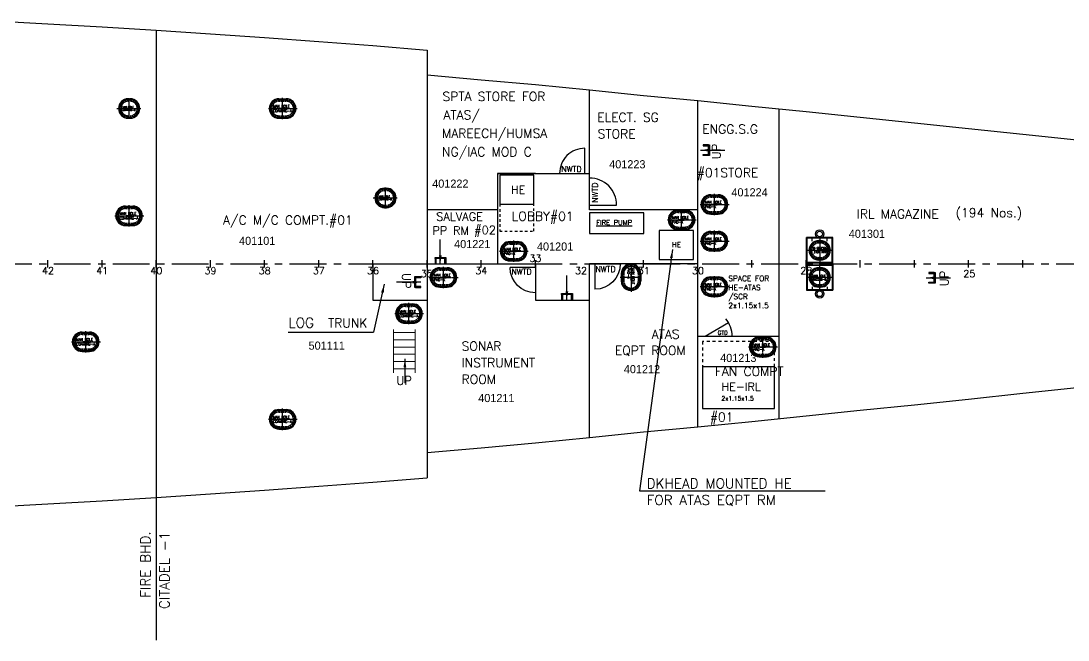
# Model space of a CAD drawing. Header units: inches. Extents: x -439515 to 171412, y -8673 to 415183.
# Drawn here: x 91138 to 116003, y 39459 to 54147 of the extents above; entities that cross this region are included whole.
import ezdxf
from ezdxf.enums import TextEntityAlignment as Align

# ---------------------------------------------------------------- set-up
doc = ezdxf.new("R2010")
doc.units = ezdxf.units.IN
doc.header["$LTSCALE"] = 700
doc.header["$MEASUREMENT"] = 0
for name, pattern in [('CENTER', [2, 1.25, -0.25, 0.25, -0.25]), ('CENTER2', [1.125, 0.75, -0.125, 0.125, -0.125]), ('DASHED', [0.75, 0.5, -0.25]), ('DOT', [0.2, 0.1, -0.1])]:
    doc.linetypes.add(name, pattern=pattern)
for name, color, linetype in [('00', 7, 'Continuous'), ('01', 7, 'Continuous'), ('4 DECK', 7, 'Continuous'), ('COMPT.NOS', 4, 'Continuous'), ('COMPTNAME', 7, 'Continuous'), ('Layer1', 6, 'Continuous'), ('LIGHT_BULKHEADS', 7, 'Continuous'), ('MANHOLEPLAN', 3, 'Continuous'), ('UP-DOWN', 7, 'Continuous')]:
    doc.layers.add(name, color=color, linetype=linetype)
doc.layers.add('LADDER', color=7, linetype='Continuous', lineweight=15)
doc.styles.add('ROMAN C', font='ROMANS.SHX', dxfattribs={"width": 0.9})
doc.styles.add('ROMANS', font='romans')
doc.styles.add('style1', font='romans.shx', dxfattribs={"height": 250})
doc.dimstyles.get("Standard").update_dxf_attribs({"dimtxt": 150.18, "dimasz": 200.18, "dimexe": 0.8, "dimexo": 0.625, "dimgap": 0.09, "dimtad": 0, "dimtih": 1, "dimtoh": 1, "dimdec": 0, "dimzin": 0, "dimdsep": 46, "dimtxsty": 'Standard', "dimcen": 8.09, "dimclrd": 40, "dimclre": 40, "dimadec": 0, "dimazin": 0, "dimtfac": 1, "dimtdec": 0, "dimtofl": 0, "dimtmove": 0, "dimatfit": 3, "dimfxl": 1, "dimtolj": 1, "dimtzin": 0, "dimarcsym": 0})

# ---------------------------------------------------------------- blocks, each defined once
blk = doc.blocks.new('fghghj')
at = {"color": 3, "linetype": 'Continuous'}
blk.add_lwpolyline([(318315, -37952), (318615, -37952), (318615, -37927), (318315, -37927)], close=True, dxfattribs=at)
at = {"layer": '00', "color": 3}
for points in [[(318345, -38102), (318345, -37952), (318315, -37952), (318315, -38102)], [(318585, -38102), (318585, -37952), (318615, -37952), (318615, -38102)]]:
    blk.add_lwpolyline(points, close=True, dxfattribs=at)
at = {"layer": '01', "color": 4, "linetype": 'ByBlock'}
blk.add_line((318615, -37927), (318615, -37927), dxfattribs=at)
blk.add_line((318615, -37927), (318615, -37927), dxfattribs=at)
blk = doc.blocks.new('DRW', base_point=(42299, 4033))
at = {"linetype": 'Continuous'}
blk.add_line((41799, 4033), (42665, 4533), dxfattribs=at)
blk.add_arc((41799, 4033), 1000, 0, 40, dxfattribs=at)
blk = doc.blocks.new('DRN', base_point=(41665, 6815))
at = {"linetype": 'Continuous'}
blk.add_line((41160, 6825), (41160, 7825), dxfattribs=at)
blk.add_arc((41160, 6825), 1000, 0, 90, dxfattribs=at)
blk = doc.blocks.new('DLN', base_point=(36758, 6815))
at = {"linetype": 'Continuous'}
blk.add_lwpolyline([(37258, 6815), (37258, 7815, 0.414214), (36258, 6815)], format="xyb", dxfattribs=at)
blk = doc.blocks.new('HE12')
at = {"layer": '01', "color": 5, "linetype": 'ByBlock'}
blk.add_lwpolyline([(168039, 503414), (168989, 503414), (168989, 504214), (168039, 504214)], close=True, dxfattribs=at)
at = {"layer": '01', "color": 4, "linetype": 'DOT'}
blk.add_lwpolyline([(168039, 503414), (168039, 502664), (168989, 502664), (168989, 503414)], dxfattribs=at)
at = {"insert": (168352, 503921), "char_height": 120, "width": 644.27, "attachment_point": 1}
blk.add_mtext('{\\Fromans.shx|c0;\\H1.875x;HE}', dxfattribs=at)
blk = doc.blocks.new('A$C49E2739F')
at = {"layer": 'LADDER', "color": 3}
for p, q in [((112, 600), (1312, 600)), ((200, 600), (200, 0)), ((400, 600), (400, 0)), ((600, 600), (600, 0)), ((800, 600), (800, 0)), ((1000, 600), (1000, 0)), ((1200, 600), (1200, 0)), ((112, 0), (1312, 0))]:
    blk.add_line(p, q, dxfattribs=at)
blk = doc.blocks.new('manholecoamingtype600x400')
at = {"linetype": 'CENTER2', "ltscale": 0.1}
for p, q in [((0, -297), (0, 294)), ((-394, 0), (404, 0))]:
    blk.add_line(p, q, dxfattribs=at)
for p, q in [((-100, 270), (100, 270)), ((-100, 240), (100, 240)), ((-73, 8), (73, 8)), ((-100, -240), (100, -240)), ((-100, -270), (100, -270)), ((-73, -8), (73, -8))]:
    blk.add_line(p, q)
at = {"linetype": 'DASHED', "ltscale": 0.1}
for p, q in [((-100, 205), (100, 205)), ((-100, 200), (100, 200)), ((-100, -200), (100, -200)), ((-100, -205), (100, -205))]:
    blk.add_line(p, q, dxfattribs=at)
for centre in [(-73, 0), (73, 0)]:
    blk.add_circle(centre, 8)
for centre, radius, start, end in [((-100, 0), 270, 90, 270), ((-100, 0), 240, 90, 270), ((100, 0), 270, 270, 90), ((100, 0), 240, 270, 90)]:
    blk.add_arc(centre, radius, start, end)
for centre, radius, start, end in [((-100, 0), 205, 90, 270), ((-100, 0), 200, 90, 270), ((100, 0), 205, 270, 90), ((100, 0), 200, 270, 90)]:
    blk.add_arc(centre, radius, start, end, dxfattribs=at)
at = {"insert": (-265, 98), "char_height": 75, "width": 752.53, "attachment_point": 1, "style": 'ROMAN C'}
blk.add_mtext('MAN HOLE COAMING-A', dxfattribs=at)
blk = doc.blocks.new('MANHOLECOAMINGB')
at = {"linetype": 'CENTER2', "ltscale": 0.1}
for p, q in [((-339, 0), (323, 0)), ((0, -288), (0, 289))]:
    blk.add_line(p, q, dxfattribs=at)
for p, q in [((-73, 8), (73, 8)), ((-25, 270), (25, 270)), ((-25, 240), (25, 240)), ((-73, -8), (73, -8)), ((-25, -240), (25, -240)), ((-25, -270), (25, -270))]:
    blk.add_line(p, q)
at = {"linetype": 'DASHED', "ltscale": 0.1}
for p, q in [((-25, 205), (25, 205)), ((-25, 200), (25, 200)), ((-25, -200), (25, -200)), ((-25, -205), (25, -205))]:
    blk.add_line(p, q, dxfattribs=at)
for centre in [(-73, 0), (73, 0)]:
    blk.add_circle(centre, 8)
for centre, radius, start, end in [((-25, 0), 270, 90, 270), ((-25, 0), 240, 90, 270), ((25, 0), 270, 270, 90), ((25, 0), 240, 270, 90)]:
    blk.add_arc(centre, radius, start, end)
for centre, radius, start, end in [((-25, 0), 205, 90, 270), ((-25, 0), 200, 90, 270), ((25, 0), 205, 270, 90), ((25, 0), 200, 270, 90)]:
    blk.add_arc(centre, radius, start, end, dxfattribs=at)
at = {"insert": (-181, 68), "char_height": 50, "width": 486.8, "attachment_point": 1, "style": 'ROMAN C'}
blk.add_mtext('MAN HOLE COAMING-B', dxfattribs=at)
blk = doc.blocks.new('manholepadtype600x400')
at = {"linetype": 'CENTER2', "ltscale": 0.1}
for p, q in [((0, -297), (0, 294)), ((-394, 0), (404, 0))]:
    blk.add_line(p, q, dxfattribs=at)
for p, q in [((-100, 270), (100, 270)), ((-100, 240), (100, 240)), ((-73, 8), (73, 8)), ((-100, -240), (100, -240)), ((-100, -270), (100, -270)), ((-73, -8), (73, -8))]:
    blk.add_line(p, q)
at = {"linetype": 'DASHED', "ltscale": 0.1}
for p, q in [((-100, 205), (100, 205)), ((-100, 200), (100, 200)), ((-100, -200), (100, -200)), ((-100, -205), (100, -205))]:
    blk.add_line(p, q, dxfattribs=at)
for centre in [(-73, 0), (73, 0)]:
    blk.add_circle(centre, 8)
for centre, radius, start, end in [((-100, 0), 270, 90, 270), ((-100, 0), 240, 90, 270), ((100, 0), 270, 270, 90), ((100, 0), 240, 270, 90)]:
    blk.add_arc(centre, radius, start, end)
for centre, radius, start, end in [((-100, 0), 205, 90, 270), ((-100, 0), 200, 90, 270), ((100, 0), 205, 270, 90), ((100, 0), 200, 270, 90)]:
    blk.add_arc(centre, radius, start, end, dxfattribs=at)
at = {"insert": (-262, 98), "char_height": 75, "width": 617.44, "attachment_point": 1, "style": 'ROMAN C'}
blk.add_mtext('MAN HOLE PAD-A', dxfattribs=at)
blk = doc.blocks.new('HING')
at = {"layer": 'MANHOLEPLAN'}
for p, q in [((-205, -49), (-205, 61)), ((205, -49), (205, 61))]:
    blk.add_line(p, q, dxfattribs=at)
for radius in [118, 77.9]:
    blk.add_circle((0, 147), radius, dxfattribs=at)
blk = doc.blocks.new('manholerecesstype450x400')
at = {"layer": 'MANHOLEPLAN', "ltscale": 0.13}
for p, q in [((-363, 353), (-363, -353)), ((-363, 353), (363, 353)), ((-353, 343), (-353, -343)), ((-353, 343), (353, 343)), ((-353, 338), (353, 338)), ((-348, 338), (-348, -338)), ((348, 338), (348, -338)), ((353, 343), (353, -343)), ((363, 353), (363, -353)), ((-25, 240), (25, 240)), ((-25, -240), (25, -240)), ((-363, -353), (363, -353)), ((-353, -338), (353, -338)), ((-353, -343), (353, -343))]:
    blk.add_line(p, q, dxfattribs=at)
at = {"layer": 'MANHOLEPLAN', "linetype": 'CENTER2', "ltscale": 0.1}
for p, q in [((0, -370), (0, 383)), ((385, 0), (-374, 0))]:
    blk.add_line(p, q, dxfattribs=at)
at = {"layer": 'MANHOLEPLAN'}
for p, q in [((-73, 8), (73, 8)), ((-25, 270), (25, 270)), ((-73, -8), (73, -8)), ((-25, -270), (25, -270))]:
    blk.add_line(p, q, dxfattribs=at)
at = {"layer": 'MANHOLEPLAN', "linetype": 'DASHED', "ltscale": 0.13}
for p, q in [((-25, 205), (25, 205)), ((-25, 200), (25, 200)), ((-25, -200), (25, -200)), ((-25, -205), (25, -205))]:
    blk.add_line(p, q, dxfattribs=at)
at = {"layer": 'MANHOLEPLAN'}
for centre in [(-73, 0), (73, 0)]:
    blk.add_circle(centre, 8, dxfattribs=at)
at = {"layer": 'MANHOLEPLAN', "ltscale": 0.13}
for centre, radius, start, end in [((-25, 0), 270, 90, 270), ((-25, 0), 240, 90, 270), ((25, 0), 270, 270, 90), ((25, 0), 240, 270, 90)]:
    blk.add_arc(centre, radius, start, end, dxfattribs=at)
at = {"layer": 'MANHOLEPLAN', "linetype": 'DASHED', "ltscale": 0.13}
for centre, radius, start, end in [((-25, 0), 205, 90, 270), ((-25, 0), 200, 90, 270), ((25, 0), 205, 270, 90), ((25, 0), 200, 270, 90)]:
    blk.add_arc(centre, radius, start, end, dxfattribs=at)
at = {"layer": 'Layer1', "rotation": 180}
blk.add_blockref('HING', (0, -305), dxfattribs=at)
at = {"layer": 'MANHOLEPLAN', "insert": (-203, 74), "char_height": 60, "width": 626.17, "attachment_point": 1, "style": 'ROMAN C'}
blk.add_mtext('MAN HOLE RECESS-B', dxfattribs=at)

msp = doc.modelspace()

# ---------------------------------------------------------------- linework, layer by layer
at = {"color": 7}
for p, q in [((94350.4, 53928.1), (94350.4, 42838.8)), ((100780.7, 53457.4), (100780.7, 43309.5)), ((104638.9, 49669.5), (104638.9, 52509.2)), ((107211, 44509.9), (107211, 52257.1)), ((102452.6, 50526.9), (104638.9, 50526.9)), ((91778.3, 48297.7), (91778.3, 48469.2)), ((93064.3, 48297.7), (93064.3, 48469.2)), ((94350.4, 48297.7), (94350.4, 48469.2)), ((95636.5, 48297.7), (95636.5, 48469.2)), ((96922.5, 48297.7), (96922.5, 48469.2)), ((98208.6, 48297.7), (98208.6, 48469.2)), ((99494.7, 48297.7), (99494.7, 48469.2)), ((99494.7, 48383.5), (100780.7, 48383.5)), ((99494.7, 48383.5), (99494.7, 47526.1)), ((100780.7, 48297.7), (100780.7, 48469.2)), ((100780.7, 48383.5), (103352.8, 48383.5)), ((102066.8, 48297.7), (102066.8, 48469.2)), ((103352.8, 48297.7), (103352.8, 48469.2)), ((103352.8, 48383.5), (103352.8, 47526.1)), ((104638.9, 44257.8), (104638.9, 48383.5)), ((107211, 48383.5), (104638.9, 48383.5)), ((105925, 48297.7), (105925, 48469.2)), ((107211, 48297.7), (107211, 48469.2)), ((99494.7, 47526.1), (100780.7, 47526.1)), ((103352.8, 47526.1), (104638.9, 47526.1))]:
    msp.add_line(p, q, dxfattribs=at)
at = {"color": 7, "linetype": 'Continuous'}
for p, q in [((109140.1, 44703.6), (109140.1, 52063.3)), ((108497.1, 48297.7), (108497.1, 48469.2)), ((109783.2, 48297.7), (109783.2, 48469.2)), ((111069.2, 48297.7), (111069.2, 48469.2)), ((112355.3, 48297.7), (112355.3, 48469.2)), ((113641.3, 48297.7), (113641.3, 48469.2)), ((114927.4, 48297.7), (114927.4, 48469.2))]:
    msp.add_line(p, q, dxfattribs=at)
for p, q in [((102452.6, 49669.5), (100780.7, 49669.5)), ((102452.6, 49669.5), (102452.6, 48383.5)), ((107211, 49669.5), (104638.9, 49669.5))]:
    msp.add_line(p, q)
at = {"color": 5, "linetype": 'CENTER'}
msp.add_line((13517.9, 48383.5), (147360.8, 48383.5), dxfattribs=at)
at = {"linetype": 'Continuous'}
msp.add_lwpolyline([(104640.8, 49776.7), (105283.8, 49776.7, 0.4150582), (104638.9, 50419.8)], format="xyb", dxfattribs=at)
at = {"color": 6}
msp.add_lwpolyline([(104639.1, 49105.7), (105925.1, 49107.3), (105925.1, 49591.5), (104639.1, 49591.5)], close=True, dxfattribs=at)
at = {"layer": '01', "color": 1, "linetype": 'ByBlock'}
msp.add_line((107211, 46668.7), (109140.1, 46668.7), dxfattribs=at)
at = {"layer": '01', "color": 4, "linetype": 'ByBlock'}
msp.add_line((94350.4, 42838.8), (94350.4, 39459.2), dxfattribs=at)
at = {"layer": '01', "color": 1, "linetype": 'ByBlock'}
msp.add_lwpolyline([(103352.8, 50526.9), (102452.6, 50526.9), (102452.6, 49669.5)], dxfattribs=at)
at = {"layer": '01', "color": 5, "linetype": 'ByBlock'}
for points in [[(106292.9, 48487.8), (107107.4, 48487.8), (107107.4, 49173.7), (106292.9, 49173.7)], [(109033, 45940), (107318.2, 45940), (107318.2, 44954), (109033, 44954)]]:
    msp.add_lwpolyline(points, close=True, dxfattribs=at)
at = {"layer": '01', "color": 4, "linetype": 'DOT'}
msp.add_lwpolyline([(109033, 45940), (109033, 46540.1), (107318.2, 46540.1), (107318.2, 45940)], dxfattribs=at)
at = {"layer": '4 DECK', "color": 7}
for points in [[(90492.2, 54146.8), (91778.3, 54079.9), (93064.3, 54004.4), (94350.4, 53928.1), (95636.5, 53839.8), (96922.5, 53755.8), (98208.6, 53658.1), (99494.7, 53564.6), (100780.7, 53457.4)], [(100780.7, 52867.6), (102066.8, 52753.5), (103352.8, 52637.8), (104638.9, 52509.2), (105925, 52376.3), (107211, 52257.1), (108497.1, 52127.6), (109783.2, 51999), (111069.2, 51863.6), (112355.3, 51731.5), (113641.3, 51598.6), (114927.4, 51458), (116213.5, 51327.7)], [(116213.5, 45439.3), (114927.4, 45308.9), (113641.3, 45168.3), (112355.3, 45035.4), (111069.2, 44903.4), (109783.2, 44767.9), (108497.1, 44639.3), (107211, 44509.9), (105925, 44390.7), (104638.9, 44257.8), (103352.8, 44129.2), (102066.8, 44013.4), (100780.7, 43899.4)], [(90492.2, 42620.2), (91778.3, 42687.1), (93064.3, 42762.5), (94350.4, 42838.8), (95636.5, 42927.2), (96922.5, 43011.2), (98208.6, 43108.9), (99494.7, 43202.4), (100780.7, 43309.5)]]:
    msp.add_lwpolyline(points, dxfattribs=at)
at = {"layer": 'COMPTNAME', "color": 7}
msp.add_line((97487.2, 46760.3), (99512.8, 46760.3), dxfattribs=at)

# ---------------------------------------------------------------- block references
at = {"color": 7}
for name, p, xscale, yscale, zscale in [('DLN', (104228.4, 50526.9), 0.6001624999600753, 0.6001624999600753, 0.6001624999999999), ('DRW', (107704, 46668.7), 0.6430312499999998, 0.6430312499999998, 0.6430312499999998)]:
    msp.add_blockref(name, p, dxfattribs=dict(at, xscale=xscale, yscale=yscale, zscale=zscale))
at = {"color": 5, "linetype": 'Continuous', "xscale": -0.8573749999999999, "yscale": 0.8573749999999999, "zscale": 0.8573749999999999}
for p, rotation in [((140007.3, -221962.6), 270), ((67969.6, 320996.6), 90), ((145361.6, -224992.1), 270)]:
    msp.add_blockref('fghghj', p, dxfattribs=dict(at, rotation=rotation))
for p in [(374144.4, 81050), (377149.4, 80196.8)]:
    msp.add_blockref('fghghj', p, dxfattribs=at)
at = {"color": 7, "xscale": -0.6001624999600753, "yscale": 0.6001624999600753, "zscale": 0.6001624999999999}
for p, rotation in [((103358.6, 47994.2), 90), ((105071, 48389.3), 180)]:
    msp.add_blockref('DRN', p, dxfattribs=dict(at, rotation=rotation))
at = {"layer": '01', "color": 3, "linetype": 'ByBlock', "xscale": 0.8573749999999999, "yscale": 0.8573749999999999, "zscale": 0.8573749999999999}
msp.add_blockref('HE12', (-41566.5, -381812.3), dxfattribs=at)
at = {"layer": 'LIGHT_BULKHEADS', "color": 3, "extrusion": (0, 0, -1), "xscale": 0.8573749999999999, "yscale": 0.8573749999999999, "zscale": -0.8573749999999999, "rotation": 270}
msp.add_blockref('A$C49E2739F', (-100502.1, 46925.9), dxfattribs=at)
at = {"layer": 'MANHOLEPLAN', "xscale": 0.8573749999999999, "yscale": 0.8573749999999999, "zscale": 0.8573749999999999}
for name, p in [('MANHOLECOAMINGB', (93707.4, 52070.2)), ('manholecoamingtype600x400', (97351.1, 52069.8)), ('MANHOLECOAMINGB', (99794.7, 49948.2)), ('manholepadtype600x400', (107605.6, 49793.9)), ('manholecoamingtype600x400', (93707.4, 49523.8)), ('manholepadtype600x400', (106825.2, 49429.5)), ('manholepadtype600x400', (107605.6, 48923.6)), ('manholepadtype600x400', (102838.5, 48683.4)), ('manholepadtype600x400', (101170.8, 48062)), ('manholerecesstype450x400', (110104.7, 48062)), ('manholepadtype600x400', (107605.6, 47843.3)), ('manholecoamingtype600x400', (100352, 47204.7)), ('manholecoamingtype600x400', (92678.2, 46535.8)), ('manholepadtype600x400', (108754.3, 46411.9)), ('manholecoamingtype600x400', (97351.1, 44696.8))]:
    msp.add_blockref(name, p, dxfattribs=at)
for name, p, rotation in [('manholerecesstype450x400', (110104.7, 48705), 180), ('manholepadtype600x400', (105624.9, 48066.3), 270)]:
    msp.add_blockref(name, p, dxfattribs=dict(at, rotation=rotation))

# ---------------------------------------------------------------- texts
at = {"color": 7, "style": 'ROMANS'}
for p in [(103970.2, 50564.3, 0), (102784.9, 48130.6, 0), (104778.3, 48190.5, 0)]:
    msp.add_text('NWTD', height=135.47, dxfattribs=at).set_placement(p)
msp.add_text('NWTD', height=135.47, rotation=90, dxfattribs=at).set_placement((104835.8, 49830.4, 0))
for s, height, p in [('%%uFIRE PUMP', 117.192, (105225.1, 49365.7)), ('33', 165.04, (103355.4, 48518.5)), ('42', 165.04, (91780.9, 48223)), ('41', 165.04, (93066.9, 48223)), ('40', 165.04, (94353, 48223)), ('39', 165.04, (95639.1, 48223)), ('38', 165.04, (96925.1, 48223)), ('37', 165.04, (98211.2, 48223)), ('36', 165.04, (99497.3, 48223)), ('34', 165.04, (102069.4, 48223)), ('32', 165.04, (104438, 48223)), ('31', 165.04, (105927.6, 48223)), ('30', 165.04, (107213.6, 48223)), ('28', 165.04, (109785.8, 48223))]:
    msp.add_text(s, height=height, dxfattribs=at).set_placement(p, align=Align.MIDDLE)
for s, p in [('35', (100774, 48069.7)), ('25', (113658.5, 48069.7))]:
    msp.add_text(s, height=165.04, dxfattribs=at).set_placement(p, align=Align.CENTER)
for s, p in [('FIRE BHD.', (94212.5, 42039)), ('CITADEL -1', (94662.7, 42033.8))]:
    msp.add_text(s, height=235.78, rotation=90, dxfattribs=at).set_placement(p, align=Align.RIGHT)
at = {"attachment_point": 1, "style": 'ROMANS'}
for s, insert, char_height, width in [('HE', (106599.9, 48899.8), 120.03, 557.294), ('DKHEAD MOUNTED HE FOR ATAS EQPT RM', (105996.1, 43291.9), 235.778, 4027.44)]:
    msp.add_mtext(s, dxfattribs=dict(at, insert=insert, char_height=char_height, width=width))
at = {"insert": (107771.8, 45565), "char_height": 102.885, "width": 1108.218, "attachment_point": 1}
msp.add_mtext('{\\Fromans.shx|c0;\\H1.875x;HE-IRL\\P\\H0.5333x;2x1.15x1.5}', dxfattribs=at)
at = {"layer": '01', "color": 0, "style": 'ROMANS'}
msp.add_text('UP', height=201.59, dxfattribs=at).set_placement((100051.7, 45515.6))
at = {"layer": 'COMPT.NOS', "color": 4, "linetype": 'ByBlock', "char_height": 192.91, "width": 1570.243, "attachment_point": 1}
for s, insert in [('401223', (105106.6, 50843.2)), ('401222', (100904.1, 50383.8)), ('401224', (108009.1, 50178.5)), ('401101', (96317.1, 49027.2)), ('401301', (110795.6, 49194.2)), ('401221', (101423.9, 48950.3)), ('401201', (103391.2, 48892.5)), ('501111', (97968.2, 46540.8)), ('401213', (107741.8, 46249.5)), ('401212', (105454, 45983.1)), ('401211', (101996.8, 45297.3))]:
    msp.add_mtext(s, dxfattribs=dict(at, insert=insert))
at = {"layer": 'COMPTNAME', "color": 7, "linetype": 'ByBlock', "style": 'style1'}
for s, height, p in [('SPTA STORE FOR ', 214.344, (101147.9, 52248.5)), ('ATAS/', 214.34, (101170.4, 51810.6)), ('ELECT. SG ', 214.34, (104821.7, 51753.4)), ('MAREECH/HUMSA ', 214.344, (101136.7, 51372.7)), ('STORE', 214.34, (104832.3, 51360.4)), ('ENGG.S.G ', 214.34, (107315.9, 51473.2)), ('NG/IAC MOD C', 214.344, (101136.7, 50934.8)), ('#01STORE', 214.34, (107186.4, 50440.2))]:
    msp.add_text(s, height=height, dxfattribs=at).set_placement(p)
at = {"layer": 'COMPTNAME', "linetype": 'ByBlock', "style": 'style1'}
msp.add_text('(194 Nos.)', height=214.34, dxfattribs=at).set_placement((113333.4, 49489.6))
at = {"layer": 'COMPTNAME', "color": 7}
for s, height, style, p in [('A/C M/C COMPT.#01', 214.344, 'style1', (99015.4, 49315.1)), ('SALVAGE', 197.2, 'style1', (102107.2, 49406.7)), ('LOBBY#01', 214.34, 'style1', (104261.2, 49407.3)), ('PP RM', 197.2, 'style1', (101776.6, 49076.2)), ('LOG', 235.78, 'ROMANS', (98095.5, 46870)), ('TRUNK', 214.34, 'style1', (99365.9, 46875.2)), ('FAN COMPT', 214.34, 'style1', (109250.1, 45724.4)), (' #01', 214.34, 'style1', (108057.5, 44641.5))]:
    msp.add_text(s, height=height, dxfattribs=dict(at, style=style)).set_placement(p, align=Align.RIGHT)
at = {"layer": 'COMPTNAME', "color": 1, "linetype": 'ByBlock', "style": 'style1'}
msp.add_text('IRL MAGAZINE', height=214.344, dxfattribs=at).set_placement((110985.5, 49459.3))
at = {"layer": 'COMPTNAME', "color": 1, "style": 'style1'}
for s, p in [('ATAS ', (106924.5, 46607.5)), ('EQPT ROOM', (106923, 46222.2))]:
    msp.add_text(s, height=214.34, dxfattribs=at).set_placement(p, align=Align.RIGHT)
for s, p in [('SONAR', (101601.2, 46324.9)), ('INSTRUMENT', (101601.2, 45932)), ('ROOM', (101601.2, 45539))]:
    msp.add_text(s, height=214.34, dxfattribs=at).set_placement(p)
at = {"layer": 'COMPTNAME', "insert": (101900, 49285.4), "char_height": 197.2, "width": 455.513, "attachment_point": 1, "style": 'style1'}
msp.add_mtext('#02', dxfattribs=at)
at = {"layer": 'COMPTNAME', "color": 7, "linetype": 'ByBlock', "insert": (107936.2, 48102.7), "char_height": 128.606, "width": 1163.744, "attachment_point": 1, "style": 'style1'}
msp.add_mtext('SPACE FOR HE-ATAS\\P/SCR\\P2x1.15x1.5', dxfattribs=at)
at = {"layer": 'UP-DOWN', "color": 7, "style": 'ROMANS'}
for rotation, p in [(90, (107752.9, 50865.5)), (270, (100191.6, 48166.3)), (90, (113163.1, 47852.4))]:
    msp.add_text('UP', height=201.59, rotation=rotation, dxfattribs=at).set_placement(p)
msp.add_text('GTD', height=95.25, dxfattribs=at).set_placement((107682.7, 46702.8))

# ---------------------------------------------------------------- leaders
at = {"color": 3}
for points in [[(107272.9, 51081.2), (107850.5, 51081.2)], [(101096.5, 48383.3), (101096.5, 48961)], [(104101.5, 47530.1), (104101.5, 48107.8)], [(112630.9, 48051.7), (113208.5, 48051.7)], [(99765.6, 47899), (99512.8, 46760.3)], [(100636, 47948.7), (100058.3, 47948.7)], [(100254.9, 46131.5), (100254.9, 45553.8)]]:
    msp.add_leader(points, dimstyle='Standard', dxfattribs=at)
at = {"layer": '01', "color": 3, "linetype": 'ByBlock'}
msp.add_leader([(106610.8, 48721), (105824.4, 42998.8), (110235.5, 42998.8)], dimstyle='Standard', override={"dimgap": 0.09, "dimtad": 0}, dxfattribs=at)

doc.saveas('drawing.dxf')
